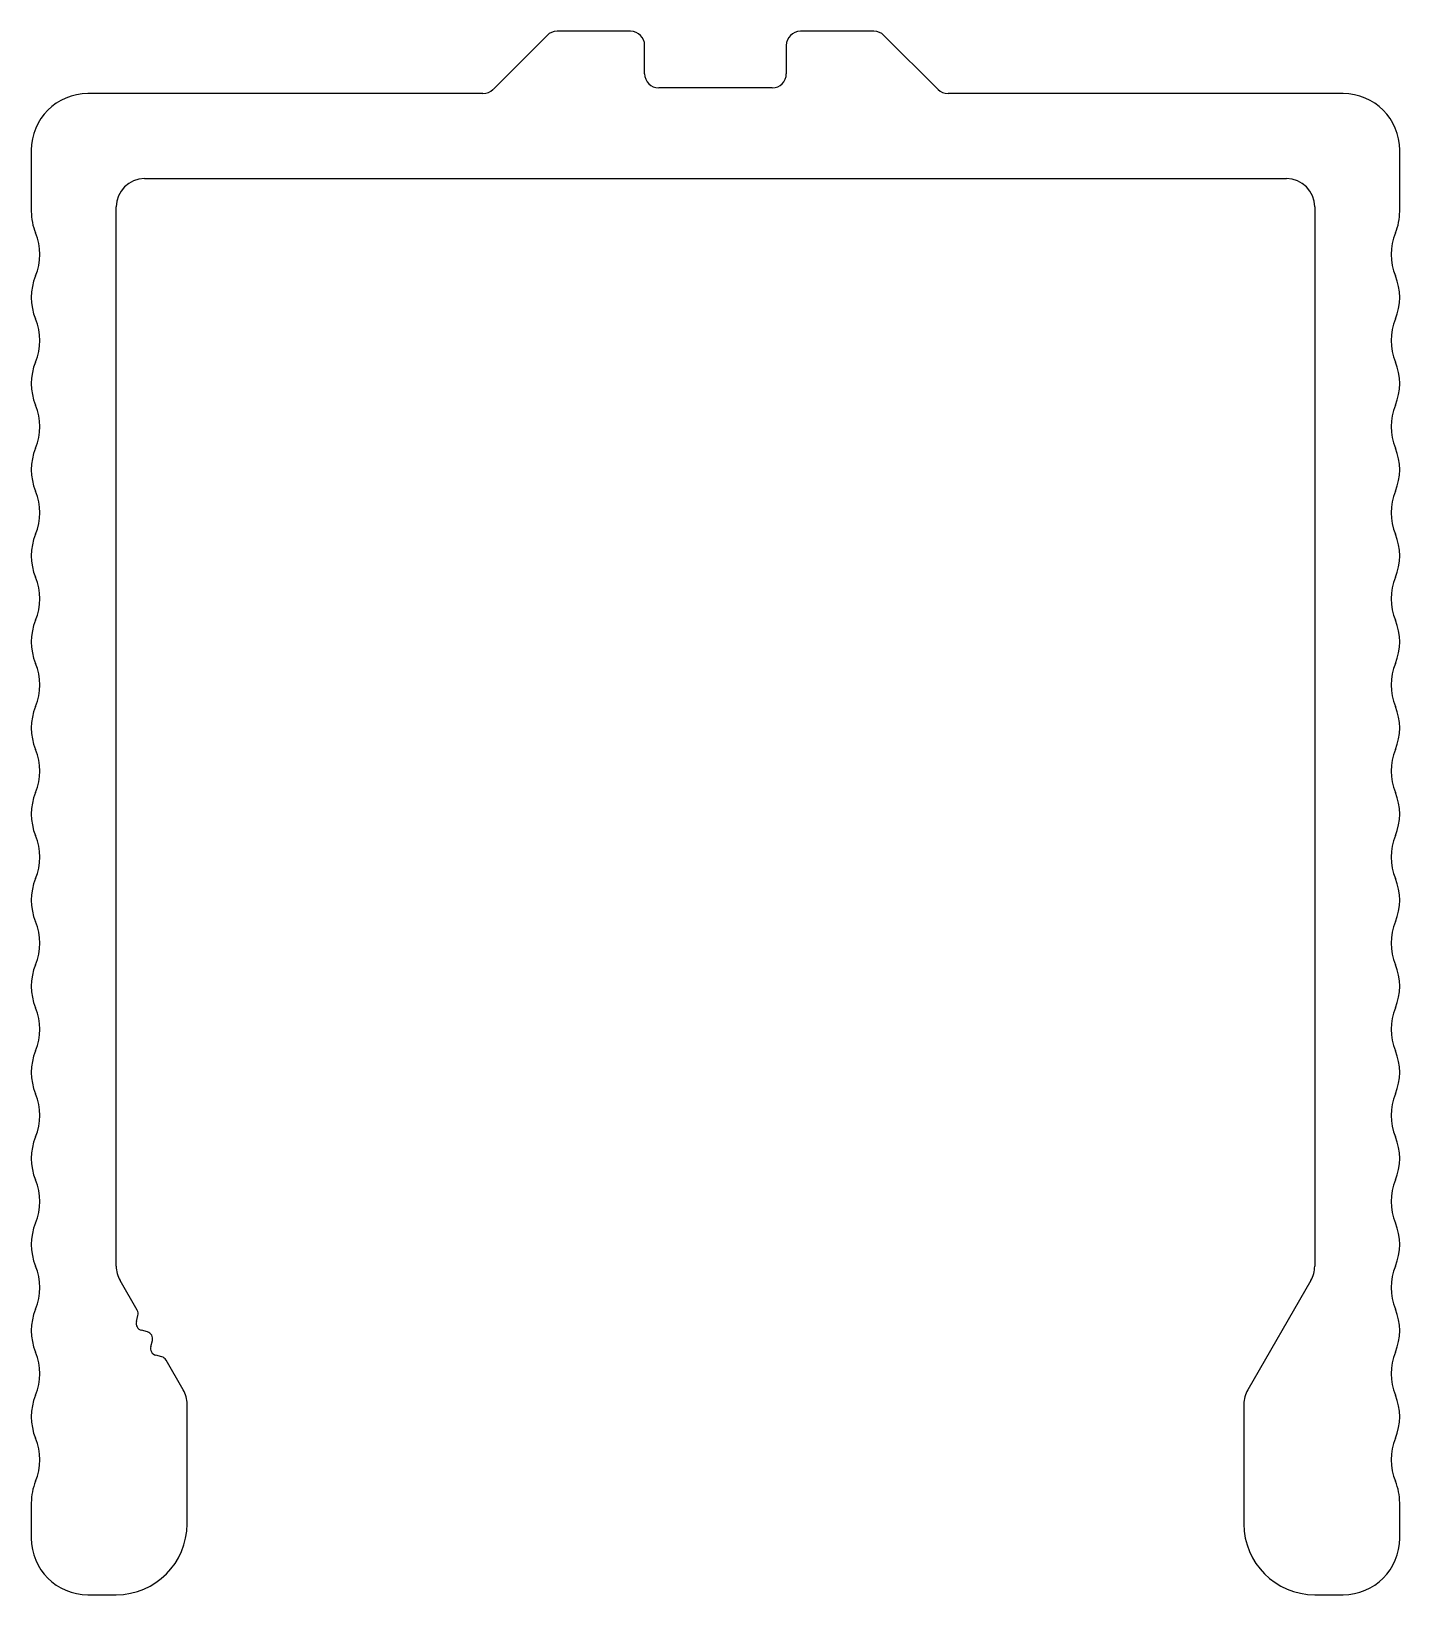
# Model space of a CAD drawing. Extents: x 1356.8 to 1405.1, y 1038.9 to 1094.1.
import ezdxf

# ---------------------------------------------------------------- set-up
doc = ezdxf.new("R2010")
doc.units = 0
doc.layers.add('GRUBA', color=10, linetype='CONTINUOUS')

msp = doc.modelspace()

# ---------------------------------------------------------------- linework, layer by layer
at = {"layer": 'GRUBA', "color": 0}
for p, q in [((1377.943, 1094.107), (1375.35, 1094.107)), ((1386.536, 1094.107), (1383.943, 1094.107)), ((1374.997, 1093.961), (1373.09, 1092.054)), ((1378.443, 1092.607), (1378.443, 1093.607)), ((1383.443, 1093.607), (1383.443, 1092.607)), ((1388.797, 1092.054), (1386.89, 1093.961)), ((1372.736, 1091.907), (1358.793, 1091.907)), ((1380.943, 1092.107), (1378.943, 1092.107)), ((1382.943, 1092.107), (1380.943, 1092.107)), ((1403.093, 1091.907), (1389.15, 1091.907)), ((1356.793, 1089.907), (1356.793, 1087.748)), ((1405.093, 1087.748), (1405.093, 1089.907)), ((1360.793, 1088.907), (1380.943, 1088.907)), ((1380.943, 1088.907), (1401.093, 1088.907)), ((1359.793, 1050.505), (1359.793, 1087.907)), ((1402.093, 1087.907), (1402.093, 1050.505)), ((1360.534, 1048.954), (1359.927, 1050.005)), ((1401.959, 1050.005), (1399.727, 1046.139)), ((1360.502, 1048.552), (1360.559, 1048.764)), ((1360.891, 1048.189), (1360.679, 1048.246)), ((1361.011, 1047.67), (1361.068, 1047.883)), ((1361.4, 1047.307), (1361.188, 1047.364)), ((1362.159, 1046.139), (1361.552, 1047.19)), ((1362.293, 1041.407), (1362.293, 1045.639)), ((1399.593, 1045.639), (1399.593, 1041.407)), ((1356.793, 1042.152), (1356.793, 1040.907)), ((1405.093, 1040.907), (1405.093, 1042.152)), ((1358.793, 1038.907), (1359.793, 1038.907)), ((1402.093, 1038.907), (1403.093, 1038.907))]:
    msp.add_line(p, q, dxfattribs=at)
for centre, radius, start, end in [((1375.35, 1093.607), 0.5, 90, 135), ((1377.943, 1093.607), 0.5, 0, 90), ((1383.943, 1093.607), 0.5, 90, 180), ((1386.536, 1093.607), 0.5, 45, 90), ((1378.943, 1092.607), 0.5, 180, 270), ((1382.943, 1092.607), 0.5, 270, 0), ((1358.793, 1089.907), 2, 90, 180), ((1372.736, 1092.407), 0.5, 270, 315), ((1389.15, 1092.407), 0.5, 225, 270), ((1403.093, 1089.907), 2, 0, 90), ((1360.793, 1087.907), 1, 90, 180), ((1401.093, 1087.907), 1, 360, 90), ((1358.793, 1087.748), 2, 180, 202.3316), ((1403.093, 1087.748), 2, 337.6684, 0), ((1355.093, 1086.228), 2, 337.6684, 22.3316), ((1406.793, 1086.228), 2, 157.6684, 202.3316), ((1358.793, 1084.709), 2, 157.6684, 202.3316), ((1403.093, 1084.709), 2, 337.6684, 22.3316), ((1355.093, 1083.189), 2, 337.6684, 22.3316), ((1406.793, 1083.189), 2, 157.6684, 202.3316), ((1358.793, 1081.669), 2, 157.6684, 202.3316), ((1403.093, 1081.669), 2, 337.6684, 22.3316), ((1355.093, 1080.149), 2, 337.6684, 22.3316), ((1406.793, 1080.149), 2, 157.6684, 202.3316), ((1358.793, 1078.629), 2, 157.6684, 202.3316), ((1403.093, 1078.629), 2, 337.6684, 22.3316), ((1355.093, 1077.109), 2, 337.6684, 22.3316), ((1406.793, 1077.109), 2, 157.6684, 202.3316), ((1358.793, 1075.589), 2, 157.6684, 202.3316), ((1403.093, 1075.589), 2, 337.6684, 22.3316), ((1355.093, 1074.07), 2, 337.6684, 22.3316), ((1406.793, 1074.07), 2, 157.6684, 202.3316), ((1358.793, 1072.55), 2, 157.6684, 202.3316), ((1403.093, 1072.55), 2, 337.6684, 22.3316), ((1355.093, 1071.03), 2, 337.6684, 22.3316), ((1406.793, 1071.03), 2, 157.6684, 202.3316), ((1358.793, 1069.51), 2, 157.6684, 202.3316), ((1403.093, 1069.51), 2, 337.6684, 22.3316), ((1355.093, 1067.99), 2, 337.6684, 22.3316), ((1406.793, 1067.99), 2, 157.6684, 202.3316), ((1358.793, 1066.47), 2, 157.6684, 202.3316), ((1403.093, 1066.47), 2, 337.6684, 22.3316), ((1355.093, 1064.95), 2, 337.6684, 22.3316), ((1406.793, 1064.95), 2, 157.6684, 202.3316), ((1358.793, 1063.43), 2, 157.6684, 202.3316), ((1403.093, 1063.43), 2, 337.6684, 22.3316), ((1355.093, 1061.911), 2, 337.6684, 22.3316), ((1406.793, 1061.911), 2, 157.6684, 202.3316), ((1358.793, 1060.391), 2, 157.6684, 202.3316), ((1403.093, 1060.391), 2, 337.6684, 22.3316), ((1355.093, 1058.871), 2, 337.6684, 22.3316), ((1406.793, 1058.871), 2, 157.6684, 202.3316), ((1358.793, 1057.351), 2, 157.6684, 202.3316), ((1403.093, 1057.351), 2, 337.6684, 22.3316), ((1355.093, 1055.831), 2, 337.6684, 22.3316), ((1406.793, 1055.831), 2, 157.6684, 202.3316), ((1358.793, 1054.311), 2, 157.6684, 202.3316), ((1403.093, 1054.311), 2, 337.6684, 22.3316), ((1355.093, 1052.791), 2, 337.6684, 22.3316), ((1406.793, 1052.791), 2, 157.6684, 202.3316), ((1358.793, 1051.272), 2, 157.6684, 202.3316), ((1403.093, 1051.272), 2, 337.6684, 22.3316), ((1355.093, 1049.752), 2, 337.6684, 22.3316), ((1360.793, 1050.505), 1, 180, 210), ((1401.093, 1050.505), 1, 330, 0), ((1406.793, 1049.752), 2, 157.6684, 202.3316), ((1358.793, 1048.232), 2, 157.6684, 202.3316), ((1360.318, 1048.829), 0.25, 345, 30), ((1403.093, 1048.232), 2, 337.6684, 22.3316), ((1360.744, 1048.487), 0.25, 165, 255), ((1360.827, 1047.947), 0.25, 345, 75), ((1355.093, 1046.712), 2, 337.6684, 22.3316), ((1361.253, 1047.605), 0.25, 165, 255), ((1361.336, 1047.065), 0.25, 30, 75), ((1406.793, 1046.712), 2, 157.6684, 202.3316), ((1361.293, 1045.639), 1, 0, 30), ((1400.593, 1045.639), 1, 150, 180), ((1358.793, 1045.192), 2, 157.6684, 202.3316), ((1403.093, 1045.192), 2, 337.6684, 22.3316), ((1355.093, 1043.672), 2, 337.6684, 22.3316), ((1406.793, 1043.672), 2, 157.6684, 202.3316), ((1358.793, 1042.152), 2, 157.6684, 180), ((1403.093, 1042.152), 2, 0, 22.3316), ((1359.793, 1041.407), 2.5, 270, 0), ((1402.093, 1041.407), 2.5, 180, 270), ((1358.793, 1040.907), 2, 180, 270), ((1403.093, 1040.907), 2, 270, 0)]:
    msp.add_arc(centre, radius, start, end, dxfattribs=at)

doc.saveas('drawing.dxf')
